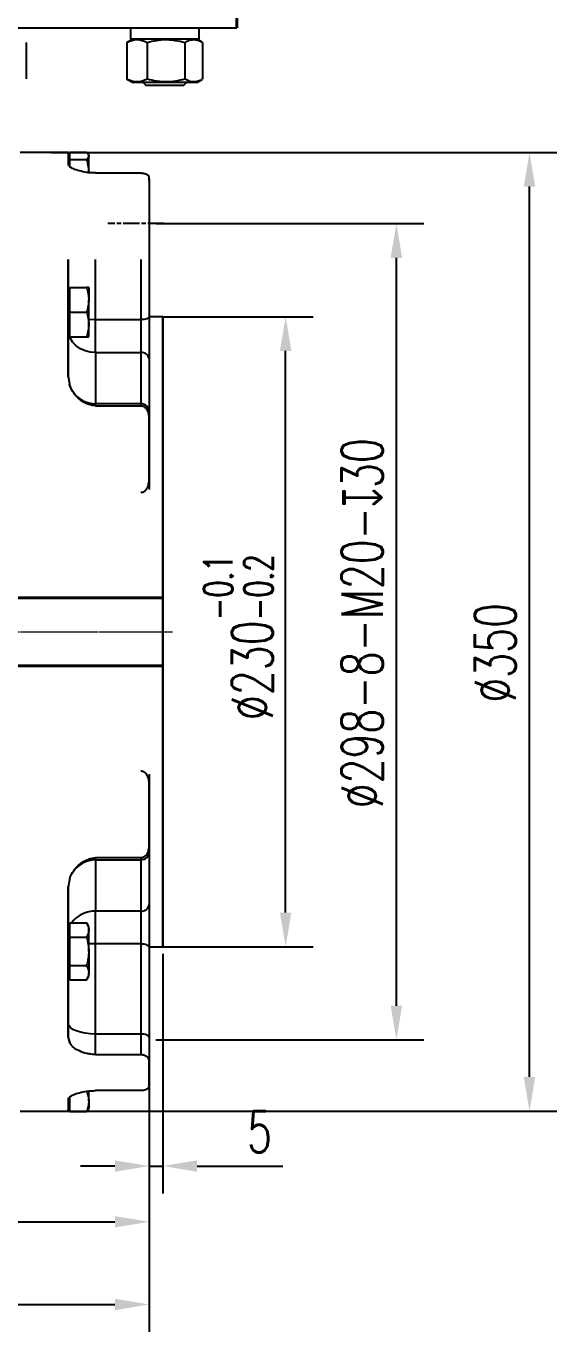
# Model space of a CAD drawing. Header units: millimetres. Extents: x 1465 to 4510, y 540 to 2694.
# Drawn here: x 2533 to 2726.7, y 1582 to 2058.6 of the extents above; entities that cross this region are included whole.
import ezdxf

# ---------------------------------------------------------------- set-up
doc = ezdxf.new("R2010")
doc.units = ezdxf.units.MM
for name, pattern in [('AM_ISO08W050', [18, 12, -1.5, 3, -1.5]), ('AM_ISO08W050x2', [9, 6, -0.75, 1.5, -0.75]), ('CENTER2', [28.575, 19.05, -3.175, 3.175, -3.175]), ('点画线', [18, 12, -2, 2, -2])]:
    doc.linetypes.add(name, pattern=pattern)
for name, color, linetype, lineweight in [('AM_7', 4, 'AM_ISO08W050', 25), ('中心线层', 1, '点画线', 18), ('粗实线', 7, 'Continuous', 40)]:
    doc.layers.add(name, color=color, linetype=linetype, lineweight=lineweight)
doc.styles.get("Standard").update_dxf_attribs({"font": 'arial.ttf'})
doc.styles.add('TH_GBDIM', font='simplex.shx', dxfattribs={"width": 0.707, "bigfont": 'hzfs.shx'})
doc.dimstyles.new('ISO-25$0', dxfattribs={"dimtxt": 2.5, "dimasz": 2.5, "dimexe": 1.25, "dimexo": 0.625, "dimtad": 1, "dimtxsty": 'Standard', "dimcen": 2.5, "dimdle": 5, "dimadec": 0, "dimazin": 0, "dimtfac": 1, "dimtmove": 0, "dimatfit": 3, "dimfxl": 0, "dimarcsym": 0})

# ---------------------------------------------------------------- blocks, each defined once
blk = doc.blocks.new('*U50')
at = {"layer": '中心线层', "color": 0, "linetype": 'CENTER2', "transparency": 16777216}
for p, q in [((-173.73, 0), (46.77, 0)), ((-148.73, 0), (43.24, 0)), ((43.24, 0), (46.77, 0))]:
    blk.add_line(p, q, dxfattribs=at)
blk = doc.blocks.new('*D69')
at = {"color": 1, "linetype": 'Continuous', "transparency": 16777216}
for p, q in [((2453.39, 1835.01), (2453.39, 1612.16)), ((2577.89, 1686.01), (2577.89, 1612.16)), ((2465.89, 1622.16), (2565.39, 1622.16))]:
    blk.add_line(p, q, dxfattribs=at)
at = {"color": 1, "linetype": 'ByBlock', "transparency": 16777216}
for points in [[(2465.89, 1624.24), (2465.89, 1620.08), (2453.39, 1622.16)], [(2565.39, 1624.24), (2565.39, 1620.08), (2577.89, 1622.16)]]:
    blk.add_solid(points, dxfattribs=at)
at = {"layer": 'Defpoints', "color": 0, "linetype": 'ByBlock', "transparency": 16777216}
for p in [(2453.39, 1837.51), (2577.89, 1688.51), (2577.89, 1622.16)]:
    blk.add_point(p, dxfattribs=at)
at = {"color": 1, "linetype": 'ByBlock', "lineweight": 5, "transparency": 16777216, "insert": (2484.78, 1636.09), "char_height": 15, "attachment_point": 5, "style": 'TH_GBDIM'}
blk.add_mtext('124,5', dxfattribs=at)
blk = doc.blocks.new('*D70')
at = {"color": 1, "linetype": 'Continuous', "transparency": 16777216}
for p, q in [((2383.39, 1835.01), (2383.39, 1581.97)), ((2577.89, 1685.01), (2577.89, 1581.97)), ((2395.89, 1591.97), (2565.39, 1591.97))]:
    blk.add_line(p, q, dxfattribs=at)
at = {"color": 1, "linetype": 'ByBlock', "transparency": 16777216}
for points in [[(2395.89, 1594.05), (2395.89, 1589.88), (2383.39, 1591.97)], [(2565.39, 1594.05), (2565.39, 1589.88), (2577.89, 1591.97)]]:
    blk.add_solid(points, dxfattribs=at)
at = {"layer": 'Defpoints', "color": 0, "linetype": 'ByBlock', "transparency": 16777216}
for p in [(2383.39, 1837.51), (2577.89, 1687.51), (2577.89, 1591.97)]:
    blk.add_point(p, dxfattribs=at)
at = {"color": 1, "linetype": 'ByBlock', "lineweight": 5, "transparency": 16777216, "insert": (2481.09, 1605.89), "char_height": 15, "attachment_point": 5, "style": 'TH_GBDIM'}
blk.add_mtext('194,5', dxfattribs=at)
blk = doc.blocks.new('*D71')
at = {"color": 1, "linetype": 'Continuous', "transparency": 16777216}
for p, q in [((2580.39, 1986.51), (2678.16, 1986.51)), ((2668.16, 1701.01), (2668.16, 1974.01)), ((2580.39, 1688.51), (2678.16, 1688.51))]:
    blk.add_line(p, q, dxfattribs=at)
at = {"color": 1, "linetype": 'ByBlock', "transparency": 16777216}
for points in [[(2666.07, 1974.01), (2670.24, 1974.01), (2668.16, 1986.51)], [(2666.07, 1701.01), (2670.24, 1701.01), (2668.16, 1688.51)]]:
    blk.add_solid(points, dxfattribs=at)
at = {"layer": 'Defpoints', "color": 0, "linetype": 'ByBlock', "transparency": 16777216}
for p in [(2577.89, 1986.51), (2668.16, 1986.51), (2577.89, 1688.51)]:
    blk.add_point(p, dxfattribs=at)
at = {"color": 1, "linetype": 'ByBlock', "lineweight": 5, "transparency": 16777216, "insert": (2655.66, 1840.62), "char_height": 15, "attachment_point": 5, "rotation": 90, "style": 'TH_GBDIM'}
blk.add_mtext('%%C298-8-M20-{\\Fgdt,gbcbig|c0;x}30', dxfattribs=at)
blk = doc.blocks.new('*D72')
at = {"color": 1, "linetype": 'Continuous', "transparency": 16777216}
for p, q in [((2542.12, 2012.51), (2726.72, 2012.51)), ((2716.72, 1675.01), (2716.72, 2000.01)), ((2542.12, 1662.51), (2726.72, 1662.51))]:
    blk.add_line(p, q, dxfattribs=at)
at = {"color": 1, "linetype": 'ByBlock', "transparency": 16777216}
for points in [[(2714.64, 2000.01), (2718.81, 2000.01), (2716.72, 2012.51)], [(2714.64, 1675.01), (2718.81, 1675.01), (2716.72, 1662.51)]]:
    blk.add_solid(points, dxfattribs=at)
at = {"layer": 'Defpoints', "color": 0, "linetype": 'ByBlock', "transparency": 16777216}
for p in [(2539.62, 2012.51), (2716.72, 2012.51), (2539.62, 1662.51)]:
    blk.add_point(p, dxfattribs=at)
at = {"color": 1, "linetype": 'ByBlock', "lineweight": 5, "transparency": 16777216, "insert": (2704.22, 1829.82), "char_height": 15, "attachment_point": 5, "rotation": 90, "style": 'TH_GBDIM'}
blk.add_mtext('%%C350', dxfattribs=at)
blk = doc.blocks.new('*D73')
at = {"color": 1, "linetype": 'Continuous', "transparency": 16777216}
for p, q in [((2582.89, 1952.51), (2637.73, 1952.51)), ((2627.73, 1735.01), (2627.73, 1940.01)), ((2582.89, 1722.51), (2637.73, 1722.51))]:
    blk.add_line(p, q, dxfattribs=at)
at = {"color": 1, "linetype": 'ByBlock', "transparency": 16777216}
for points in [[(2625.65, 1940.01), (2629.82, 1940.01), (2627.73, 1952.51)], [(2625.65, 1735.01), (2629.82, 1735.01), (2627.73, 1722.51)]]:
    blk.add_solid(points, dxfattribs=at)
at = {"layer": 'Defpoints', "color": 0, "linetype": 'ByBlock', "transparency": 16777216}
for p in [(2580.39, 1952.51), (2627.73, 1952.51), (2580.39, 1722.51)]:
    blk.add_point(p, dxfattribs=at)
at = {"color": 1, "linetype": 'ByBlock', "lineweight": 5, "transparency": 16777216, "insert": (2610.48, 1835.55), "char_height": 15, "attachment_point": 5, "rotation": 90, "style": 'TH_GBDIM'}
blk.add_mtext('%%C230{\\H0.7x;\\S-0.1^ -0.2;}', dxfattribs=at)
blk = doc.blocks.new('*D74')
at = {"color": 1, "linetype": 'Continuous', "transparency": 16777216}
for p, q in [((2577.89, 1720.01), (2577.89, 1632.5)), ((2582.89, 1720.01), (2582.89, 1632.5)), ((2565.39, 1642.5), (2552.89, 1642.5)), ((2577.89, 1642.5), (2582.89, 1642.5)), ((2595.39, 1642.5), (2626.76, 1642.5))]:
    blk.add_line(p, q, dxfattribs=at)
at = {"color": 1, "linetype": 'ByBlock', "transparency": 16777216}
for points in [[(2565.39, 1644.58), (2565.39, 1640.42), (2577.89, 1642.5)], [(2595.39, 1644.58), (2595.39, 1640.42), (2582.89, 1642.5)]]:
    blk.add_solid(points, dxfattribs=at)
at = {"layer": 'Defpoints', "color": 0, "linetype": 'ByBlock', "transparency": 16777216}
for p in [(2577.89, 1722.51), (2582.89, 1722.51), (2577.89, 1642.5)]:
    blk.add_point(p, dxfattribs=at)
at = {"color": 1, "linetype": 'ByBlock', "lineweight": 5, "transparency": 16777216, "insert": (2618.22, 1655), "char_height": 15, "attachment_point": 5, "style": 'TH_GBDIM'}
blk.add_mtext('5', dxfattribs=at)

msp = doc.modelspace()

# ---------------------------------------------------------------- linework, layer by layer
at = {"color": 7, "linetype": 'Continuous', "lineweight": 25}
for p, q in [((2298.379, 2058.007), (2609.948, 2058.007)), ((2571.116, 2057.988), (2571.116, 2053.888)), ((2596.216, 2053.888), (2596.216, 2057.988)), ((2533.124, 2039.295), (2533.124, 2052.619)), ((2570.057, 2052.718), (2569.817, 2052.599)), ((2569.817, 2052.599), (2569.817, 2039.276)), ((2572.041, 2053.888), (2570.047, 2052.737)), ((2596.216, 2053.888), (2571.116, 2053.888)), ((2571.207, 2053.888), (2571.152, 2053.375)), ((2577.132, 2052.599), (2577.132, 2039.276)), ((2590.981, 2052.599), (2590.981, 2039.276)), ((2597.284, 2052.737), (2595.291, 2053.888)), ((2597.515, 2039.276), (2597.515, 2052.599)), ((2569.817, 2039.276), (2570.057, 2039.161)), ((2570.045, 2039.14), (2572.041, 2037.988)), ((2595.291, 2037.988), (2572.041, 2037.988)), ((2575.748, 2037.988), (2576.748, 2036.988)), ((2576.748, 2036.988), (2590.583, 2036.988)), ((2590.583, 2036.988), (2591.583, 2037.988)), ((2595.291, 2037.988), (2597.286, 2039.14)), ((2548.348, 2012.507), (2530.89, 2012.507)), ((2548.348, 2012.507), (2548.348, 2008.161)), ((2548.39, 2012.007), (2548.39, 2007.674)), ((2548.99, 2012.545), (2555.086, 2012.545)), ((2548.99, 2009.856), (2548.99, 2012.545)), ((2555.89, 2011.507), (2555.702, 2011.832)), ((2555.89, 2011.507), (2555.89, 2011.2)), ((2548.99, 2011.242), (2548.39, 2010.642)), ((2548.99, 2008.684), (2548.39, 2008.259)), ((2548.421, 2008.053), (2548.985, 2007.22)), ((2548.99, 2009.856), (2555.086, 2009.856)), ((2548.99, 2007.203), (2548.99, 2009.856)), ((2555.89, 2004.836), (2555.89, 2011.2)), ((2558.39, 2004.982), (2574.89, 2004.982)), ((2577.848, 2002.896), (2577.848, 2002.179)), ((2577.89, 2002.808), (2577.89, 2002.423)), ((2577.89, 2002.423), (2577.89, 1985.475)), ((2577.89, 1985.475), (2577.89, 1952.607)), ((2548.348, 1973.397), (2548.348, 1930.772)), ((2548.39, 1930.506), (2548.39, 1973.397)), ((2558.39, 1951.459), (2558.39, 1973.397)), ((2574.89, 1973.397), (2574.89, 1951.459)), ((2548.99, 1962.942), (2548.39, 1962.342)), ((2548.99, 1963.207), (2555.086, 1963.207)), ((2548.99, 1954.207), (2548.99, 1963.207)), ((2555.89, 1963.207), (2555.89, 1958.707)), ((2548.99, 1954.207), (2548.39, 1954.207)), ((2548.99, 1954.207), (2555.086, 1954.207)), ((2548.99, 1945.207), (2548.99, 1954.207)), ((2555.89, 1949.707), (2555.89, 1958.707)), ((2555.89, 1945.207), (2555.89, 1949.707)), ((2558.39, 1951.459), (2574.89, 1951.459)), ((2558.39, 1939.474), (2558.39, 1951.459)), ((2574.89, 1951.459), (2574.89, 1939.474)), ((2577.89, 1952.607), (2577.89, 1937.027)), ((2582.861, 1952.507), (2577.89, 1952.507)), ((2582.861, 1952.507), (2582.861, 1722.507)), ((2582.89, 1722.923), (2582.89, 1952.091)), ((2548.39, 1946.072), (2548.99, 1945.472)), ((2548.99, 1945.207), (2555.086, 1945.207)), ((2558.39, 1939.474), (2574.89, 1939.474)), ((2577.89, 1937.027), (2577.89, 1917.731)), ((2548.348, 1930.772), (2548.985, 1927.326)), ((2548.989, 1927.316), (2548.873, 1927.931)), ((2549.429, 1926.291), (2549.329, 1926.5)), ((2574.89, 1920.731), (2558.39, 1920.731)), ((2558.39, 1920.032), (2574.89, 1920.032)), ((2577.89, 1917.731), (2577.89, 1913.791)), ((2577.848, 1914.01), (2577.848, 1894.705)), ((2577.89, 1913.791), (2577.89, 1894.541)), ((2577.89, 1894.541), (2577.89, 1889.507)), ((2577.89, 1785.507), (2577.89, 1780.473)), ((2577.848, 1780.309), (2577.848, 1761.004)), ((2577.89, 1780.473), (2577.89, 1761.223)), ((2577.89, 1761.223), (2577.89, 1757.283)), ((2574.89, 1754.982), (2558.39, 1754.982)), ((2558.39, 1754.283), (2574.89, 1754.283)), ((2577.89, 1757.283), (2577.89, 1737.987)), ((2548.991, 1747.705), (2548.348, 1744.242)), ((2548.39, 1689.854), (2548.39, 1744.508)), ((2548.348, 1744.242), (2548.348, 1689.431)), ((2574.89, 1735.54), (2558.39, 1735.54)), ((2558.39, 1723.556), (2558.39, 1735.54)), ((2574.89, 1735.54), (2574.89, 1723.556)), ((2577.89, 1737.987), (2577.89, 1722.408)), ((2548.99, 1731.254), (2555.086, 1731.254)), ((2548.99, 1726.058), (2548.99, 1731.254)), ((2555.89, 1729.862), (2555.075, 1731.273)), ((2548.99, 1729.597), (2548.39, 1728.997)), ((2548.99, 1726.058), (2555.086, 1726.058)), ((2548.99, 1715.666), (2548.99, 1726.058)), ((2555.89, 1728.656), (2555.89, 1729.862)), ((2555.89, 1720.862), (2555.89, 1728.656)), ((2555.89, 1720.862), (2555.89, 1713.068)), ((2558.39, 1690.687), (2558.39, 1723.556)), ((2574.89, 1723.556), (2558.39, 1723.556)), ((2574.89, 1723.556), (2574.89, 1690.687)), ((2577.89, 1722.507), (2582.861, 1722.507)), ((2577.89, 1722.408), (2577.89, 1689.539)), ((2548.99, 1712.127), (2548.39, 1712.727)), ((2548.99, 1715.666), (2555.086, 1715.666)), ((2548.99, 1710.47), (2548.99, 1715.666)), ((2555.075, 1710.451), (2555.89, 1711.862)), ((2555.89, 1711.862), (2555.89, 1713.068)), ((2548.99, 1710.47), (2555.086, 1710.47)), ((2548.348, 1689.431), (2548.985, 1687.315)), ((2548.464, 1689.538), (2548.39, 1689.854)), ((2558.39, 1683.187), (2558.39, 1690.687)), ((2574.89, 1690.687), (2558.39, 1690.687)), ((2574.89, 1690.687), (2574.89, 1683.187)), ((2577.89, 1689.539), (2577.89, 1680.564)), ((2558.39, 1683.187), (2574.89, 1683.187)), ((2577.848, 1680.115), (2577.848, 1672.118)), ((2577.89, 1680.564), (2577.89, 1672.591)), ((2555.89, 1666.143), (2555.89, 1669.852)), ((2574.89, 1670.033), (2558.39, 1670.033)), ((2577.746, 1671.289), (2577.77, 1671.367)), ((2577.89, 1672.591), (2577.89, 1672.206)), ((2548.348, 1666.853), (2548.348, 1662.507)), ((2548.39, 1667.34), (2548.39, 1663.007)), ((2548.39, 1664.372), (2548.99, 1663.772)), ((2548.991, 1667.799), (2548.422, 1666.962)), ((2548.99, 1662.469), (2548.99, 1667.796)), ((2555.702, 1663.182), (2555.89, 1663.507)), ((2555.89, 1666.143), (2555.89, 1663.507)), ((2530.89, 1662.507), (2548.348, 1662.507)), ((2548.99, 1662.469), (2555.086, 1662.469))]:
    msp.add_line(p, q, dxfattribs=at)
at = {"color": 8, "linetype": 'Continuous', "lineweight": 25}
for p, q in [((2558.39, 1939.474), (2558.39, 1920.731)), ((2574.89, 1939.474), (2574.89, 1920.731)), ((2558.39, 1920.032), (2558.39, 1920.731)), ((2574.89, 1920.731), (2574.89, 1920.032)), ((2558.39, 1754.283), (2558.39, 1754.982)), ((2558.39, 1754.283), (2558.39, 1735.54)), ((2574.89, 1754.982), (2574.89, 1754.283)), ((2574.89, 1754.283), (2574.89, 1735.54)), ((2548.66, 1729.268), (2548.99, 1730.166)), ((2548.989, 1687.311), (2548.464, 1689.538))]:
    msp.add_line(p, q, dxfattribs=at)
at = {"color": 8, "linetype": 'Continuous', "lineweight": 25, "flags": 128}
for points in [[(2558.39, 1951.459), (2556.439, 1951.385), (2555.89, 1951.337)], [(2558.39, 1939.474), (2556.439, 1939.631), (2554.563, 1940.095), (2552.834, 1940.849), (2551.318, 1941.864), (2550.075, 1943.1), (2549.151, 1944.51), (2548.638, 1945.824)], [(2558.39, 1723.556), (2556.439, 1723.629), (2555.89, 1723.677)]]:
    msp.add_lwpolyline(points, dxfattribs=at)
at = {"color": 7, "linetype": 'Continuous', "lineweight": 25, "flags": 128}
for points in [[(2577.89, 1952.607), (2577.832, 1952.383), (2577.661, 1952.167), (2577.384, 1951.969), (2577.011, 1951.795), (2576.556, 1951.652), (2576.038, 1951.546), (2575.475, 1951.481), (2574.89, 1951.459)], [(2577.89, 1722.408), (2577.832, 1722.632), (2577.661, 1722.847), (2577.384, 1723.045), (2577.011, 1723.219), (2576.556, 1723.362), (2576.038, 1723.468), (2575.475, 1723.534), (2574.89, 1723.556)], [(2558.39, 1690.687), (2556.439, 1690.761), (2554.563, 1690.978), (2552.834, 1691.332), (2551.318, 1691.808), (2550.075, 1692.388), (2549.151, 1693.049), (2548.582, 1693.767), (2548.39, 1694.514)], [(2577.89, 1689.539), (2577.832, 1689.763), (2577.661, 1689.978), (2577.384, 1690.177), (2577.011, 1690.351), (2576.556, 1690.494), (2576.038, 1690.6), (2575.475, 1690.665), (2574.89, 1690.687)]]:
    msp.add_lwpolyline(points, dxfattribs=at)
at = {"color": 7, "linetype": 'Continuous', "lineweight": 25}
for centre, radius, start, end in [((2545.39, 2012.007), 3, 0, 9.59407), ((2575.206, 2002.423), 2.683, 0.00301, 10.14601), ((2579.89, 1952.091), 3, 0, 7.97224), ((2575.14, 1936.72), 2.766, 6.38458, 95.20445), ((2547.511, 1930.504), 0.879, 0.12121, 17.77682), ((2558.39, 1930.731), 10, 212.15011, 270), ((2574.89, 1917.731), 3, 0, 90), ((2577.286, 1913.789), 0.604, 0.24272, 21.49095), ((2577.536, 1894.538), 0.354, 0.61177, 28.18973), ((2577.536, 1780.477), 0.354, 331.81027, 359.38823), ((2577.286, 1761.226), 0.604, 338.50905, 359.75728), ((2558.39, 1744.283), 10, 90, 136.38263), ((2574.89, 1757.283), 3, 270, 0), ((2547.511, 1744.51), 0.879, 342.22318, 359.87879), ((2575.14, 1738.295), 2.766, 264.79555, 353.61542), ((2579.89, 1722.923), 3, 352.02776, 0), ((2546.231, 1689.854), 2.158, 348.68386, 359.98807), ((2575.456, 1680.565), 2.433, 349.34423, 359.99376), ((2575.206, 1672.591), 2.683, 349.85399, 359.99699), ((2574.89, 1672.206), 3, 352.15835, 0), ((2545.39, 1663.007), 3, 350.40593, 0)]:
    msp.add_arc(centre, radius, start, end, dxfattribs=at)
at = {"color": 8, "linetype": 'Continuous', "lineweight": 25}
msp.add_arc((2558.003, 1725.153), 10.394, 87.86682, 144.05488, dxfattribs=at)
at = {"color": 7, "linetype": 'Continuous', "lineweight": 25}
for points, knots in [([(2569.817, 2052.599), (2570.414, 2052.926), (2571.015, 2053.195), (2572.231, 2053.568), (2572.845, 2053.67), (2573.778, 2053.672), (2574.091, 2053.647), (2574.709, 2053.549), (2575.016, 2053.476), (2575.931, 2053.196), (2576.534, 2052.926), (2577.132, 2052.599)], [0, 0, 0, 0, 0.25, 0.25, 0.5, 0.5, 0.625, 0.625, 0.75, 0.75, 1, 1, 1, 1]), ([(2577.132, 2052.599), (2578.263, 2052.926), (2579.401, 2053.195), (2581.703, 2053.568), (2582.866, 2053.67), (2584.632, 2053.672), (2585.223, 2053.647), (2586.393, 2053.549), (2586.975, 2053.476), (2588.707, 2053.196), (2589.849, 2052.926), (2590.981, 2052.599)], [0, 0, 0, 0, 0.25, 0.25, 0.5, 0.5, 0.625, 0.625, 0.75, 0.75, 1, 1, 1, 1]), ([(2590.981, 2052.599), (2591.548, 2052.909), (2592.695, 2053.535), (2594.393, 2053.761), (2595.935, 2053.452), (2596.851, 2052.95), (2597.274, 2052.718)], [0, 0, 0, 0, 0.27487, 0.5557011, 0.7950175, 1, 1, 1, 1]), ([(2577.132, 2039.276), (2576.535, 2038.949), (2575.933, 2038.68), (2574.717, 2038.307), (2574.103, 2038.205), (2573.17, 2038.204), (2572.858, 2038.229), (2572.24, 2038.327), (2571.933, 2038.399), (2571.018, 2038.679), (2570.415, 2038.949), (2569.817, 2039.276)], [0, 0, 0, 0, 0.25, 0.25, 0.5, 0.5, 0.625, 0.625, 0.75, 0.75, 1, 1, 1, 1]), ([(2590.981, 2039.276), (2589.85, 2038.949), (2588.711, 2038.68), (2586.41, 2038.307), (2585.247, 2038.205), (2583.481, 2038.204), (2582.89, 2038.229), (2581.72, 2038.327), (2581.138, 2038.399), (2579.406, 2038.679), (2578.264, 2038.949), (2577.132, 2039.276)], [0, 0, 0, 0, 0.25, 0.25, 0.5, 0.5, 0.625, 0.625, 0.75, 0.75, 1, 1, 1, 1]), ([(2597.274, 2039.161), (2596.786, 2038.898), (2595.719, 2038.32), (2594.102, 2038.114), (2592.479, 2038.447), (2591.483, 2038.998), (2590.981, 2039.276)], [0, 0, 0, 0, 0.23618419, 0.51698793, 0.75628114, 1, 1, 1, 1]), ([(2555.086, 2012.545), (2555.312, 2012.325), (2555.765, 2011.885), (2555.848, 2011.429), (2555.89, 2011.2)], [0, 0, 0, 0, 0.4999989, 1, 1, 1, 1]), ([(2558.39, 2004.982), (2557.849, 2004.993), (2556.737, 2005.017), (2554.64, 2005.256), (2552.374, 2005.733), (2550.229, 2006.441), (2549.404, 2006.957), (2548.991, 2007.215)], [0, 0, 0, 0, 0.1213219, 0.249959, 0.5008519, 0.7501666, 1, 1, 1, 1]), ([(2555.89, 2011.2), (2555.848, 2010.973), (2555.765, 2010.518), (2555.312, 2010.076), (2555.086, 2009.856)], [0, 0, 0, 0, 0.5000012, 1, 1, 1, 1]), ([(2555.086, 2009.856), (2555.312, 2009.033), (2555.765, 2007.388), (2555.848, 2005.687), (2555.89, 2004.836)], [0, 0, 0, 0, 0.4999986, 1, 1, 1, 1]), ([(2574.89, 2004.982), (2575.055, 2004.978), (2575.385, 2004.97), (2576.024, 2004.894), (2576.677, 2004.73), (2577.206, 2004.462), (2577.633, 2004.075), (2577.83, 2003.545), (2577.842, 2003.112), (2577.848, 2002.896)], [0, 0, 0, 0, 0.0608748, 0.1219833, 0.2514259, 0.3731795, 0.5024321, 0.7514293, 1, 1, 1, 1]), ([(2555.89, 1963.207), (2555.848, 1963.208), (2555.765, 1963.208), (2555.312, 1963.208), (2555.086, 1963.207)], [0, 0, 0, 0, 0.5000019, 1, 1, 1, 1]), ([(2555.086, 1963.207), (2555.312, 1962.47), (2555.765, 1960.995), (2555.848, 1959.47), (2555.89, 1958.707)], [0, 0, 0, 0, 0.4999989, 1, 1, 1, 1]), ([(2555.89, 1958.707), (2555.848, 1957.945), (2555.765, 1956.421), (2555.312, 1954.945), (2555.086, 1954.207)], [0, 0, 0, 0, 0.5000004, 1, 1, 1, 1]), ([(2555.086, 1954.207), (2555.312, 1953.47), (2555.765, 1951.994), (2555.848, 1950.47), (2555.89, 1949.707)], [0, 0, 0, 0, 0.499999, 1, 1, 1, 1]), ([(2555.89, 1949.707), (2555.848, 1948.945), (2555.765, 1947.42), (2555.312, 1945.945), (2555.086, 1945.207)], [0, 0, 0, 0, 0.5000011, 1, 1, 1, 1]), ([(2555.086, 1945.207), (2555.312, 1945.207), (2555.765, 1945.206), (2555.848, 1945.207), (2555.89, 1945.207)], [0, 0, 0, 0, 0.4999981, 1, 1, 1, 1]), ([(2558.39, 1920.032), (2557.849, 1920.068), (2556.737, 1920.141), (2554.64, 1920.87), (2552.374, 1922.353), (2550.229, 1924.633), (2549.404, 1926.416), (2548.991, 1927.308)], [0, 0, 0, 0, 0.1213219, 0.249959, 0.5008521, 0.7501662, 1, 1, 1, 1]), ([(2574.89, 1920.032), (2575.054, 1920.021), (2575.385, 1920), (2576.023, 1919.771), (2576.675, 1919.269), (2577.205, 1918.478), (2577.632, 1917.335), (2577.83, 1915.821), (2577.842, 1914.613), (2577.848, 1914.01)], [0, 0, 0, 0, 0.0608156, 0.1218647, 0.2511693, 0.3727969, 0.5019148, 0.7509874, 1, 1, 1, 1]), ([(2577.848, 1894.705), (2577.842, 1894.064), (2577.829, 1892.786), (2577.63, 1891.173), (2577.201, 1889.944), (2576.671, 1889.097), (2576.02, 1888.553), (2575.383, 1888.308), (2575.054, 1888.285), (2574.89, 1888.274)], [0, 0, 0, 0, 0.2502446, 0.499574, 0.6283095, 0.7496723, 0.8785017, 0.9393607, 1, 1, 1, 1]), ([(2574.89, 1786.74), (2575.055, 1786.729), (2575.385, 1786.706), (2576.024, 1786.459), (2576.677, 1785.912), (2577.206, 1785.059), (2577.633, 1783.828), (2577.83, 1782.219), (2577.842, 1780.946), (2577.848, 1780.309)], [0, 0, 0, 0, 0.0608748, 0.1219833, 0.2514259, 0.3731795, 0.5024321, 0.7514293, 1, 1, 1, 1]), ([(2577.848, 1761.004), (2577.842, 1760.397), (2577.829, 1759.185), (2577.63, 1757.668), (2577.2, 1756.527), (2576.67, 1755.74), (2576.02, 1755.241), (2575.383, 1755.014), (2575.054, 1754.993), (2574.89, 1754.982)], [0, 0, 0, 0, 0.2507006, 0.4998116, 0.628438, 0.7497016, 0.8785155, 0.9393672, 1, 1, 1, 1]), ([(2548.991, 1747.705), (2549.403, 1748.597), (2550.228, 1750.38), (2552.372, 1752.66), (2554.639, 1754.144), (2556.736, 1754.874), (2557.849, 1754.947), (2558.39, 1754.982)], [0, 0, 0, 0, 0.2496378, 0.4990411, 0.7499875, 0.878606, 1, 1, 1, 1]), ([(2555.086, 1731.254), (2555.312, 1730.829), (2555.765, 1729.978), (2555.848, 1729.097), (2555.89, 1728.656)], [0, 0, 0, 0, 0.4999989, 1, 1, 1, 1]), ([(2555.89, 1728.656), (2555.848, 1728.216), (2555.765, 1727.337), (2555.312, 1726.484), (2555.086, 1726.058)], [0, 0, 0, 0, 0.5000011, 1, 1, 1, 1]), ([(2555.086, 1726.058), (2555.312, 1725.207), (2555.765, 1723.503), (2555.848, 1721.742), (2555.89, 1720.862)], [0, 0, 0, 0, 0.4999988, 1, 1, 1, 1]), ([(2555.89, 1720.862), (2555.848, 1719.982), (2555.765, 1718.221), (2555.312, 1716.518), (2555.086, 1715.666)], [0, 0, 0, 0, 0.5000019, 1, 1, 1, 1]), ([(2555.086, 1715.666), (2555.312, 1715.24), (2555.765, 1714.388), (2555.848, 1713.508), (2555.89, 1713.068)], [0, 0, 0, 0, 0.4999989, 1, 1, 1, 1]), ([(2555.89, 1713.068), (2555.848, 1712.627), (2555.765, 1711.747), (2555.312, 1710.895), (2555.086, 1710.47)], [0, 0, 0, 0, 0.5000004, 1, 1, 1, 1]), ([(2558.39, 1683.187), (2557.849, 1683.206), (2556.737, 1683.245), (2554.64, 1683.637), (2552.374, 1684.446), (2550.229, 1685.725), (2549.404, 1686.778), (2548.991, 1687.305)], [0, 0, 0, 0, 0.1213219, 0.249959, 0.5008521, 0.7501662, 1, 1, 1, 1]), ([(2574.89, 1683.187), (2575.054, 1683.182), (2575.385, 1683.171), (2576.023, 1683.051), (2576.675, 1682.78), (2577.205, 1682.367), (2577.632, 1681.771), (2577.83, 1681.007), (2577.842, 1680.412), (2577.848, 1680.115)], [0, 0, 0, 0, 0.0608156, 0.1218647, 0.2511693, 0.3727969, 0.5019148, 0.7509874, 1, 1, 1, 1]), ([(2548.991, 1667.799), (2549.404, 1668.057), (2550.229, 1668.573), (2552.373, 1669.282), (2554.642, 1669.758), (2556.739, 1669.997), (2557.85, 1670.021), (2558.39, 1670.033)], [0, 0, 0, 0, 0.2494997, 0.4993398, 0.7503537, 0.8788261, 1, 1, 1, 1]), ([(2555.086, 1669.817), (2555.312, 1669.215), (2555.765, 1668.01), (2555.848, 1666.765), (2555.89, 1666.143)], [0, 0, 0, 0, 0.499999, 1, 1, 1, 1]), ([(2577.848, 1672.118), (2577.842, 1671.901), (2577.829, 1671.466), (2577.63, 1670.935), (2577.201, 1670.549), (2576.671, 1670.282), (2576.02, 1670.12), (2575.383, 1670.044), (2575.054, 1670.036), (2574.89, 1670.033)], [0, 0, 0, 0, 0.2502446, 0.499574, 0.6283095, 0.7496723, 0.8785017, 0.9393607, 1, 1, 1, 1]), ([(2555.89, 1666.143), (2555.848, 1665.52), (2555.765, 1664.275), (2555.312, 1663.071), (2555.086, 1662.469)], [0, 0, 0, 0, 0.5000021, 1, 1, 1, 1]), ([(2555.086, 1662.469), (2555.338, 1662.688), (2555.611, 1662.925), (2555.685, 1663.17), (2555.69, 1663.189)], [0, 0, 0, 0, 0.9246179, 1, 1, 1, 1])]:
    msp.add_open_spline(points, degree=3, knots=knots, dxfattribs=at)
at = {"layer": 'AM_7', "linetype": 'AM_ISO08W050x2'}
msp.add_line((2583.415, 1986.502), (2562.857, 1986.502), dxfattribs=at)
at = {"layer": '粗实线', "linetype": 'ByBlock'}
for p, q in [((2609.948, 2080.217), (2609.948, 2058.007)), ((2582.89, 1849.926), (2410.215, 1849.926)), ((2582.89, 1825.088), (2410.215, 1825.088))]:
    msp.add_line(p, q, dxfattribs=at)

# ---------------------------------------------------------------- block references
at = {"layer": '中心线层', "linetype": 'CENTER2'}
msp.add_blockref('*U50', (2539.619, 1837.507), dxfattribs=at)

# ---------------------------------------------------------------- dimensions: what is measured, and where the dimension line sits
at = {"color": 0, "linetype": 'ByBlock', "lineweight": 5}
for base, p1, p2, text, picture, middle in [((2716.724, 2012.507), (2539.619, 1662.507), (2539.619, 2012.507), '%%C<>', '*D72', (2716.724, 1829.818)), ((2668.158, 1986.507), (2577.89, 1688.507), (2577.89, 1986.507), '%%C<>-8-M20-{\\Fgdt,gbcbig|c0;x}30', '*D71', (2668.158, 1840.618)), ((2627.734, 1952.507), (2580.39, 1722.507), (2580.39, 1952.507), '%%C<>{\\H0.7x;\\S-0.1^ -0.2;}', '*D73', (2627.734, 1835.553))]:
    dim = msp.add_linear_dim(base=base, p1=p1, p2=p2, angle=90, text=text, dimstyle='ISO-25$0', override={"dimscale": 5, "dimtxt": 3, "dimasz": 2.5, "dimexe": 2, "dimexo": 0.5, "dimgap": 1, "dimdec": 1, "dimtxsty": 'TH_GBDIM', "dimcen": 2, "dimclrd": 1, "dimclre": 1, "dimclrt": 1, "dimtdec": 1, "dimatfit": 0, "dimlwd": 65535, "dimlwe": 65535}, dxfattribs=at)
    dim.commit()
    dim.dimension.update_dxf_attribs({"geometry": picture, "text_midpoint": middle, "dimtype": 160})
for base, p1, p2, picture, middle in [((2577.89, 1591.966), (2383.39, 1837.507), (2577.89, 1687.507), '*D70', (2481.09, 1591.966)), ((2577.89, 1622.159), (2453.39, 1837.507), (2577.89, 1688.507), '*D69', (2484.782, 1622.159)), ((2577.89, 1642.499), (2582.89, 1722.507), (2577.89, 1722.507), '*D74', (2618.223, 1642.499))]:
    dim = msp.add_linear_dim(base=base, p1=p1, p2=p2, angle=180, dimstyle='ISO-25$0', override={"dimscale": 5, "dimtxt": 3, "dimasz": 2.5, "dimexe": 2, "dimexo": 0.5, "dimgap": 1, "dimdec": 1, "dimtxsty": 'TH_GBDIM', "dimcen": 2, "dimclrd": 1, "dimclre": 1, "dimclrt": 1, "dimtdec": 1, "dimatfit": 0, "dimlwd": 65535, "dimlwe": 65535}, dxfattribs=at)
    dim.commit()
    dim.dimension.update_dxf_attribs({"geometry": picture, "text_midpoint": middle, "dimtype": 160})

doc.saveas('drawing.dxf')
